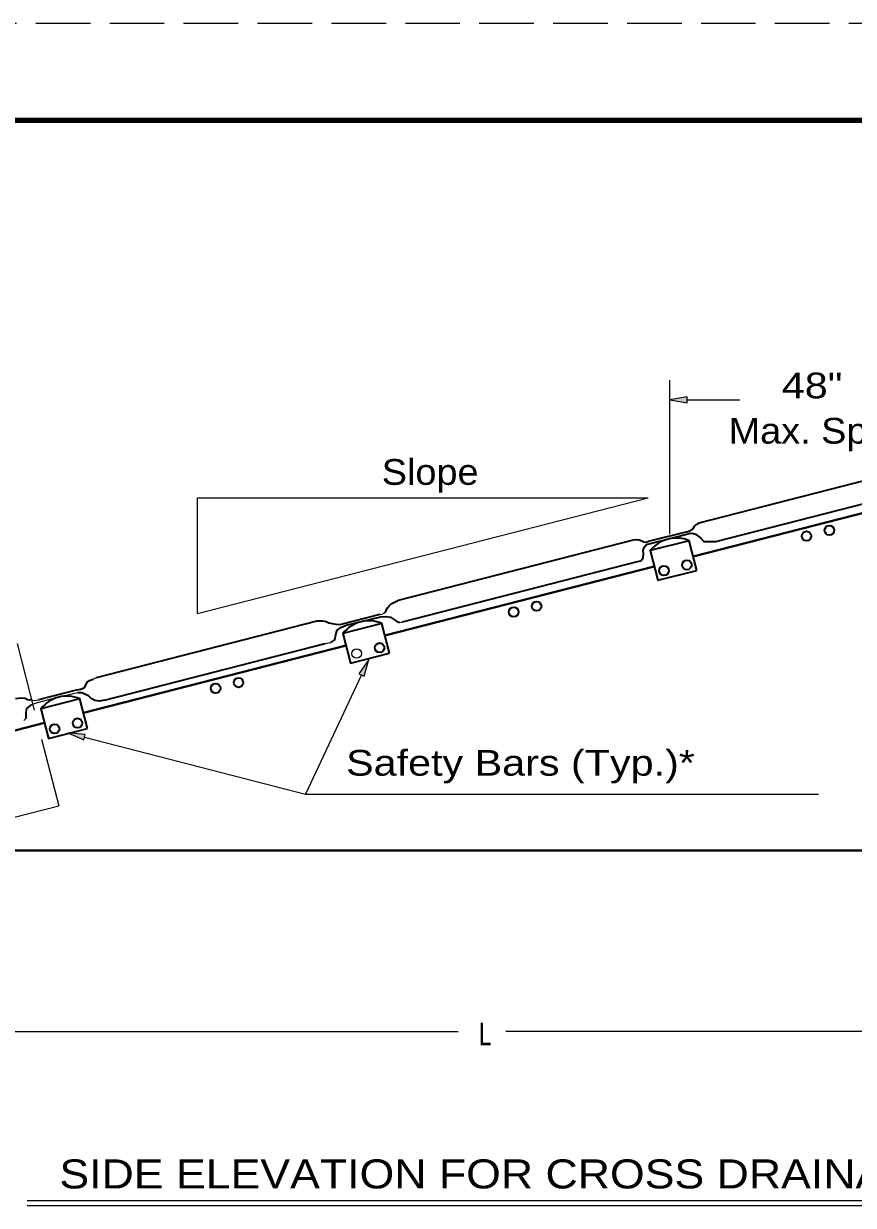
# Model space of a CAD drawing. Extents: x -319.1 to -283.7, y -451.4 to -429.4.
# Drawn here: x -298.71 to -294.42, y -435.48 to -429.37 of the extents above; entities that cross this region are included whole.
import ezdxf
from ezdxf.enums import TextEntityAlignment as Align

# ---------------------------------------------------------------- set-up
doc = ezdxf.new("R2010")
doc.units = 0
doc.header["$LTSCALE"] = 0.047
doc.linetypes.add('LONG_DASHED', pattern=[7.5, 6, -1.5])
doc.layers.add('63', color=7, linetype='Continuous', lineweight=13)

msp = doc.modelspace()

# ---------------------------------------------------------------- hatches: boundary and pattern name
at = {"layer": '63'}
for points in [[(-295.28467, -431.33167), (-295.28467, -431.302), (-295.37375, -431.31675), (-295.37375, -431.31675)], [(-295.28467, -431.33167), (-295.28467, -431.302), (-295.37375, -431.31675), (-295.37375, -431.31675)], [(-296.98042, -432.73258), (-296.9535, -432.74517), (-296.929, -432.65825), (-296.929, -432.65825)], [(-296.98042, -432.73258), (-296.9535, -432.74517), (-296.929, -432.65825), (-296.929, -432.65825)], [(-298.40258, -433.0745), (-298.39508, -433.04575), (-298.48508, -433.03783), (-298.48508, -433.03783)], [(-298.40258, -433.0745), (-298.39508, -433.04575), (-298.48508, -433.03783), (-298.48508, -433.03783)]]:
    msp.add_hatch(color=256, dxfattribs=at).paths.add_polyline_path(points)

# ---------------------------------------------------------------- linework, layer by layer
at = {"layer": '63', "linetype": 'LONG_DASHED', "lineweight": 25}
msp.add_line((-283.85225, -429.37275), (-319.05225, -429.37275), dxfattribs=at)
msp.add_line((-283.85225, -429.37275), (-319.05225, -429.37275), dxfattribs=at)
at = {"layer": '63', "lineweight": 158}
msp.add_line((-283.93558, -429.87275), (-316.43558, -429.87275), dxfattribs=at)
msp.add_line((-283.93558, -429.87275), (-316.43558, -429.87275), dxfattribs=at)
at = {"layer": '63', "lineweight": 25}
for p, q in [((-295.37375, -432.01117), (-295.37375, -431.21583)), ((-295.37375, -432.01117), (-295.37375, -431.21583)), ((-295.28467, -431.31675), (-295.01225, -431.31675)), ((-295.28467, -431.31675), (-295.01225, -431.31675)), ((-297.81392, -432.42058), (-295.48525, -431.82292)), ((-297.81392, -432.42058), (-295.48525, -431.82292)), ((-298.74708, -432.57667), (-298.65867, -432.9215)), ((-298.74708, -432.57667), (-298.65867, -432.9215)), ((-296.96692, -432.73883), (-297.25675, -433.3555)), ((-296.96692, -432.73883), (-297.25675, -433.3555)), ((-298.6205, -433.07), (-298.53208, -433.41467)), ((-298.6205, -433.07), (-298.53208, -433.41467)), ((-298.39883, -433.06017), (-297.25675, -433.3555)), ((-298.39883, -433.06017), (-297.25675, -433.3555)), ((-297.25675, -433.3555), (-294.605, -433.3555)), ((-297.25675, -433.3555), (-297.16775, -433.3555)), ((-297.25675, -433.3555), (-294.605, -433.3555)), ((-297.25675, -433.3555), (-297.16775, -433.3555)), ((-298.94733, -433.52125), (-298.53208, -433.41467)), ((-298.94733, -433.52125), (-298.53208, -433.41467)), ((-300.22392, -434.58175), (-296.46767, -434.58175)), ((-300.22392, -434.58175), (-296.46767, -434.58175)), ((-292.35967, -434.58175), (-296.22167, -434.58175)), ((-292.35967, -434.58175), (-296.22167, -434.58175))]:
    msp.add_line(p, q, dxfattribs=at)
at = {"layer": '63', "lineweight": 35}
for p, q in [((-295.22125, -431.95333), (-294.16158, -431.68133)), ((-295.22125, -431.95333), (-294.16158, -431.68133)), ((-295.1365, -432.04933), (-294.14192, -431.79408)), ((-295.1365, -432.04933), (-294.14192, -431.79408)), ((-295.28458, -431.99908), (-295.48617, -432.04992)), ((-295.28458, -431.99908), (-295.48617, -432.04992)), ((-296.775, -432.352), (-295.56108, -432.0405)), ((-296.775, -432.352), (-295.56108, -432.0405)), ((-296.75525, -432.46475), (-295.54142, -432.15325)), ((-296.75525, -432.46475), (-295.54142, -432.15325)), ((-298.33625, -432.75275), (-297.19558, -432.46)), ((-298.33625, -432.75275), (-297.19558, -432.46)), ((-296.873, -432.42717), (-297.07442, -432.478)), ((-296.873, -432.42717), (-297.07442, -432.478)), ((-298.29558, -432.869), (-297.155, -432.57625)), ((-298.29558, -432.869), (-297.155, -432.57625)), ((-298.43417, -432.8165), (-298.63567, -432.86733)), ((-298.43417, -432.8165), (-298.63567, -432.86733))]:
    msp.add_line(p, q, dxfattribs=at)
at = {"layer": '63', "lineweight": 40}
for p, q in [((-295.2525, -432.12642), (-294.04225, -431.81583)), ((-295.2525, -432.12642), (-294.04225, -431.81583)), ((-296.84567, -432.53533), (-295.45375, -432.17808)), ((-296.84567, -432.53533), (-295.45375, -432.17808)), ((-298.40425, -432.93533), (-297.047, -432.587)), ((-298.40425, -432.93533), (-297.047, -432.587)), ((-299.03458, -433.09708), (-298.60542, -432.98692)), ((-299.03458, -433.09708), (-298.60542, -432.98692)), ((-300.313, -433.64692), (-292.27058, -433.64692)), ((-300.313, -433.64692), (-292.27058, -433.64692))]:
    msp.add_line(p, q, dxfattribs=at)
at = {"layer": '63'}
for p, q in [((-297.07933, -432.47775), (-297.07442, -432.478)), ((-297.07933, -432.47775), (-297.07442, -432.478)), ((-296.77033, -432.4685), (-296.75525, -432.46475)), ((-296.77033, -432.4685), (-296.75525, -432.46475)), ((-297.155, -432.57625), (-297.12583, -432.57183)), ((-297.155, -432.57625), (-297.12583, -432.57183)), ((-298.35392, -432.76008), (-298.33625, -432.75275)), ((-298.35392, -432.76008), (-298.33625, -432.75275)), ((-298.7025, -432.9645), (-298.71175, -432.97508)), ((-298.7025, -432.9645), (-298.71175, -432.97508)), ((-298.69558, -435.45458), (-292.44333, -435.45458)), ((-298.69558, -435.45458), (-292.44333, -435.45458)), ((-298.69558, -435.48008), (-292.44333, -435.48008)), ((-298.69558, -435.48008), (-292.44333, -435.48008))]:
    msp.add_line(p, q, dxfattribs=at)
at = {"layer": '63', "lineweight": 25}
for points in [[(-295.28467, -431.33167), (-295.28467, -431.302), (-295.37375, -431.31675), (-295.37375, -431.31675)], [(-295.28467, -431.33167), (-295.28467, -431.302), (-295.37375, -431.31675), (-295.37375, -431.31675)], [(-296.98042, -432.73258), (-296.9535, -432.74517), (-296.929, -432.65825), (-296.929, -432.65825)], [(-296.98042, -432.73258), (-296.9535, -432.74517), (-296.929, -432.65825), (-296.929, -432.65825)]]:
    msp.add_lwpolyline(points, close=True, dxfattribs=at)
msp.add_lwpolyline([(-297.81392, -432.42058), (-297.81392, -431.82292), (-295.48525, -431.82292)], dxfattribs=at)
msp.add_lwpolyline([(-297.81392, -432.42058), (-297.81392, -431.82292), (-295.48525, -431.82292)], dxfattribs=at)
at = {"layer": '63', "lineweight": 35}
for points in [[(-295.28458, -431.99908), (-295.26792, -431.99325), (-295.25858, -431.98742), (-295.25167, -431.97933), (-295.24583, -431.97), (-295.23767, -431.96192), (-295.22125, -431.95333)], [(-295.28458, -431.99908), (-295.26792, -431.99325), (-295.25858, -431.98742), (-295.25167, -431.97933), (-295.24583, -431.97), (-295.23767, -431.96192), (-295.22125, -431.95333)], [(-295.54142, -432.15325), (-295.52358, -432.14892), (-295.51192, -432.13383), (-295.50967, -432.11292), (-295.51192, -432.09317), (-295.50375, -432.07692), (-295.4945, -432.06408), (-295.27142, -432.00833), (-295.2575, -432.006), (-295.24008, -432.01067), (-295.21333, -432.03275), (-295.19708, -432.049), (-295.17267, -432.049), (-295.1365, -432.04933)], [(-295.54142, -432.15325), (-295.52358, -432.14892), (-295.51192, -432.13383), (-295.50967, -432.11292), (-295.51192, -432.09317), (-295.50375, -432.07692), (-295.4945, -432.06408), (-295.27142, -432.00833), (-295.2575, -432.006), (-295.24008, -432.01067), (-295.21333, -432.03275), (-295.19708, -432.049), (-295.17267, -432.049), (-295.1365, -432.04933)], [(-295.56108, -432.0405), (-295.54567, -432.0385), (-295.53283, -432.04092), (-295.51892, -432.0455), (-295.51075, -432.05017), (-295.498, -432.0525), (-295.48617, -432.04992)], [(-295.56108, -432.0405), (-295.54567, -432.0385), (-295.53283, -432.04092), (-295.51892, -432.0455), (-295.51075, -432.05017), (-295.498, -432.0525), (-295.48617, -432.04992)], [(-296.84808, -432.41733), (-296.84117, -432.4115), (-296.83767, -432.401), (-296.833, -432.39175), (-296.82492, -432.38133), (-296.81442, -432.372), (-296.7935, -432.36042), (-296.775, -432.352)], [(-296.84808, -432.41733), (-296.84117, -432.4115), (-296.83767, -432.401), (-296.833, -432.39175), (-296.82492, -432.38133), (-296.81442, -432.372), (-296.7935, -432.36042), (-296.775, -432.352)], [(-297.19558, -432.46), (-297.16883, -432.45917), (-297.149, -432.46258), (-297.13508, -432.46958), (-297.11883, -432.47308), (-297.10025, -432.47658), (-297.07933, -432.47775)], [(-297.19558, -432.46), (-297.16883, -432.45917), (-297.149, -432.46258), (-297.13508, -432.46958), (-297.11883, -432.47308), (-297.10025, -432.47658), (-297.07933, -432.47775)], [(-297.12583, -432.57183), (-297.10492, -432.55675), (-297.10025, -432.53), (-297.09208, -432.50683), (-297.0735, -432.494), (-297.04567, -432.48125), (-296.86792, -432.43825), (-296.84, -432.43592), (-296.81675, -432.4405), (-296.80167, -432.451), (-296.7865, -432.4615), (-296.77033, -432.4685)], [(-297.12583, -432.57183), (-297.10492, -432.55675), (-297.10025, -432.53), (-297.09208, -432.50683), (-297.0735, -432.494), (-297.04567, -432.48125), (-296.86792, -432.43825), (-296.84, -432.43592), (-296.81675, -432.4405), (-296.80167, -432.451), (-296.7865, -432.4615), (-296.77033, -432.4685)], [(-298.43417, -432.8165), (-298.41208, -432.81117), (-298.39808, -432.803), (-298.39225, -432.7915), (-298.38417, -432.77633), (-298.37367, -432.76817), (-298.35392, -432.76008)], [(-298.43417, -432.8165), (-298.41208, -432.81117), (-298.39808, -432.803), (-298.39225, -432.7915), (-298.38417, -432.77633), (-298.37367, -432.76817), (-298.35392, -432.76008)], [(-298.75558, -432.86033), (-298.72458, -432.85658), (-298.706, -432.85883), (-298.69325, -432.86583), (-298.67575, -432.86808)], [(-298.75558, -432.86033), (-298.72458, -432.85658), (-298.706, -432.85883), (-298.69325, -432.86583), (-298.67575, -432.86808)], [(-298.29558, -432.869), (-298.32142, -432.87508), (-298.34575, -432.8705), (-298.36442, -432.86), (-298.37833, -432.84725), (-298.39342, -432.83908), (-298.41208, -432.83208), (-298.43292, -432.83208)], [(-298.29558, -432.869), (-298.32142, -432.87508), (-298.34575, -432.8705), (-298.36442, -432.86), (-298.37833, -432.84725), (-298.39342, -432.83908), (-298.41208, -432.83208), (-298.43292, -432.83208)], [(-298.67467, -432.89258), (-298.69783, -432.91225), (-298.7025, -432.93208), (-298.7025, -432.94483), (-298.7025, -432.9645)], [(-298.67467, -432.89258), (-298.69783, -432.91225), (-298.7025, -432.93208), (-298.7025, -432.94483), (-298.7025, -432.9645)]]:
    msp.add_lwpolyline(points, dxfattribs=at)
for points in [[(-295.23433, -432.19858), (-295.273, -432.04508), (-295.4745, -432.09592), (-295.43575, -432.24942)], [(-295.23433, -432.19858), (-295.273, -432.04508), (-295.4745, -432.09592), (-295.43575, -432.24942)], [(-296.82258, -432.62667), (-296.86142, -432.47317), (-297.06292, -432.524), (-297.02417, -432.6775)], [(-296.82258, -432.62667), (-296.86142, -432.47317), (-297.06292, -432.524), (-297.02417, -432.6775)], [(-298.38383, -433.016), (-298.42258, -432.86242), (-298.62408, -432.91325), (-298.58533, -433.06683)], [(-298.38383, -433.016), (-298.42258, -432.86242), (-298.62408, -432.91325), (-298.58533, -433.06683)]]:
    msp.add_lwpolyline(points, close=True, dxfattribs=at)
at = {"layer": '63'}
for points in [[(-296.873, -432.42717), (-296.86083, -432.42433), (-296.84808, -432.41733)], [(-296.873, -432.42717), (-296.86083, -432.42433), (-296.84808, -432.41733)], [(-298.67575, -432.86808), (-298.65725, -432.8705), (-298.63567, -432.86733)], [(-298.67575, -432.86808), (-298.65725, -432.8705), (-298.63567, -432.86733)], [(-298.43292, -432.83208), (-298.5375, -432.85533), (-298.64325, -432.88325), (-298.67467, -432.89258)], [(-298.43292, -432.83208), (-298.5375, -432.85533), (-298.64325, -432.88325), (-298.67467, -432.89258)]]:
    msp.add_lwpolyline(points, dxfattribs=at)
msp.add_lwpolyline([(-298.40258, -433.0745), (-298.39508, -433.04575), (-298.48508, -433.03783), (-298.48508, -433.03783)], close=True, dxfattribs=at)
msp.add_lwpolyline([(-298.40258, -433.0745), (-298.39508, -433.04575), (-298.48508, -433.03783), (-298.48508, -433.03783)], close=True, dxfattribs=at)
at = {"layer": '63', "lineweight": 35}
for centre in [(-294.54867, -431.99123), (-294.54867, -431.99123), (-294.66721, -432.02113), (-294.66721, -432.02113), (-295.28534, -432.17021), (-295.28534, -432.17021), (-295.40388, -432.20011), (-295.40388, -432.20011), (-296.18085, -432.41344), (-296.18085, -432.41344), (-296.06231, -432.38353), (-296.06231, -432.38353), (-296.87372, -432.59823), (-296.87372, -432.59823), (-297.60258, -432.77809), (-297.60258, -432.77809), (-297.72112, -432.808), (-297.72112, -432.808), (-298.55345, -433.01747), (-298.55345, -433.01747), (-298.43491, -432.98756), (-298.43491, -432.98756)]:
    msp.add_circle(centre, 0.02474, dxfattribs=at)
at = {"layer": '63'}
msp.add_circle((-296.99226, -432.62814), 0.02474, dxfattribs=at)
msp.add_circle((-296.99226, -432.62814), 0.02474, dxfattribs=at)
at = {"layer": '63', "lineweight": 35}
for centre in [(-295.34055, -432.20206), (-295.34055, -432.20206), (-296.92893, -432.63009), (-296.92893, -432.63009), (-298.49012, -433.01942), (-298.49012, -433.01942)]:
    msp.add_arc(centre, 0.1709, 66.71292, 141.60437, dxfattribs=at)

# ---------------------------------------------------------------- texts
at = {"layer": '63'}
for s, width, p in [('48"', 1.2, (-294.63817, -431.30925)), ('48"', 1.2, (-294.63817, -431.30925)), ('Max. Spa.', 1.1, (-294.62937, -431.54325)), ('Max. Spa.', 1.1, (-294.62937, -431.54325)), ('Slope', 1.1, (-296.61229, -431.75633)), ('Slope', 1.1, (-296.61229, -431.75633))]:
    msp.add_text(s, height=0.133, dxfattribs=dict(at, width=width)).set_placement(p, align=Align.CENTER)
for s, height, width, p in [(' Safety Bars (Typ.)*', 0.133, 1.2, (-297.106, -433.25942)), (' Safety Bars (Typ.)*', 0.133, 1.2, (-297.106, -433.25942)), ('L', 0.1168, 0.75, (-296.36008, -434.65292)), ('L', 0.1168, 0.75, (-296.36008, -434.65292)), ('SIDE ELEVATION FOR CROSS DRAINAGE STRUCTURE', 0.15, 1.15, (-298.52833, -435.39258)), ('SIDE ELEVATION FOR CROSS DRAINAGE STRUCTURE', 0.15, 1.15, (-298.52833, -435.39258))]:
    msp.add_text(s, height=height, dxfattribs=dict(at, width=width)).set_placement(p)

doc.saveas('drawing.dxf')
